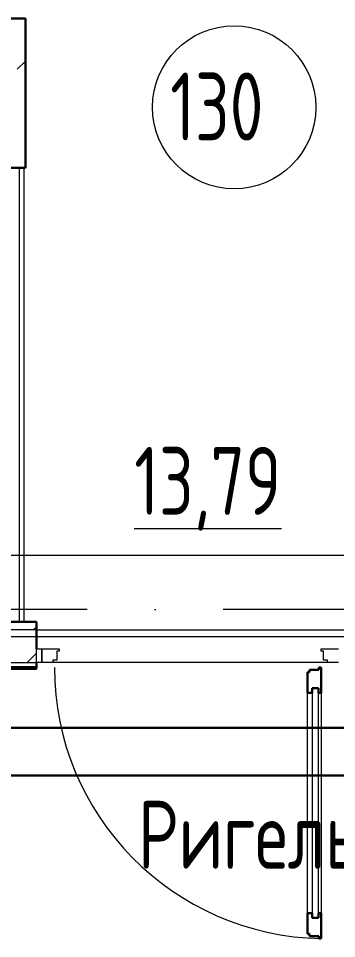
# Model space of a CAD drawing. Header units: millimetres. Extents: x -325553 to 627452, y -28539 to 738858.
# Drawn here: x -12601 to -11432, y 425164 to 428550 of the extents above; entities that cross this region are included whole.
import ezdxf

# ---------------------------------------------------------------- set-up
doc = ezdxf.new("R2010")
doc.units = ezdxf.units.MM
doc.linetypes.add('ADSK_Линия сетки', pattern=[25, 20, -2.5, 0, -2.5])
doc.linetypes.add('ADSK_Сверху', pattern=[450, 300, -150])
for name, color, linetype, lineweight in [('RC-Линии_связи-Адресные', 5, 'Continuous', 30), ('Аннотация', 7, 'Continuous', 18), ('Двери', 252, 'Continuous', 9), ('Линии', 7, 'Continuous', 9), ('Марки помещений', 252, 'Continuous', 20), ('Ограждение', 252, 'Continuous', 9), ('Оси', 252, 'Continuous', 9), ('Сантехника', 252, 'Continuous', 9), ('Стены наружные', 7, 'Continuous', 18), ('Стены штриховка', 7, 'Continuous', 9)]:
    doc.layers.add(name, color=color, linetype=linetype, lineweight=lineweight)
doc.layers.add('Двери открывание', color=7, linetype='Continuous', lineweight=9, true_color=0xc0c0c0)
doc.styles.add('GOST Common_3', font='', dxfattribs={"height": 3.5})
doc.styles.get('GOST Common_3').set_extended_font_data('GOST 2.304 type A')

# ---------------------------------------------------------------- blocks, each defined once
blk = doc.blocks.new('1 этаж')
at = {"layer": 'Ограждение', "true_color": 0x636466}
h = blk.add_hatch(dxfattribs=at)
h.set_pattern_fill('FP_30', color=251, style=0, pattern_type=2)
h.set_pattern_definition([(0, (-32129.8, 96), (0, 600), []), (90, (-32129.8, 96), (-600, 4e-14), [])])
h.paths.add_polyline_path([(-13668.7, -11763.7), (-13275.8, -11763.7), (-13275.8, -11758.7), (-13950.7, -11758.7), (-13950.7, -11763.7)])
at = {"layer": 'Двери', "color": 251, "true_color": 0x636466}
for p, q in [((-13275.8, -11688.7), (-13255.8, -11688.7)), ((-13275.8, -11738.7), (-13275.8, -11688.7)), ((-13255.8, -11688.7), (-13255.8, -11738.7)), ((-13255.8, -11688.7), (-13191.8, -11688.7)), ((-13255.8, -11738.7), (-13255.8, -11688.7)), ((-13200.8, -11696.7), (-13200.8, -11730.7)), ((-13191.8, -11696.7), (-13200.8, -11696.7)), ((-13191.8, -11688.7), (-13191.8, -11696.7)), ((-12229.8, -11688.7), (-12165.8, -11688.7)), ((-12229.8, -11696.7), (-12229.8, -11688.7)), ((-12220.8, -11696.7), (-12229.8, -11696.7)), ((-12220.8, -11730.7), (-12220.8, -11696.7)), ((-13255.8, -11738.7), (-13275.8, -11738.7)), ((-13214.8, -11738.7), (-13255.8, -11738.7)), ((-13214.8, -11730.7), (-13214.8, -11738.7)), ((-13200.8, -11730.7), (-13214.8, -11730.7)), ((-12206.8, -11730.7), (-12220.8, -11730.7)), ((-12206.8, -11738.7), (-12206.8, -11730.7)), ((-12165.8, -11738.7), (-12206.8, -11738.7)), ((-12279.8, -12660.7), (-12279.8, -11850.7)), ((-12262.8, -11832.7), (-12262.8, -12678.7)), ((-12238.8, -11832.7), (-12262.8, -11832.7)), ((-12238.8, -12678.7), (-12238.8, -11832.7)), ((-12229.8, -11850.7), (-12229.8, -12660.7)), ((-12262.8, -12678.7), (-12238.8, -12678.7))]:
    blk.add_line(p, q, dxfattribs=at)
at = {"layer": 'Двери', "color": 251, "lineweight": 30, "true_color": 0x636466}
for p, q in [((-12279.8, -11774.7), (-12271.8, -11774.7)), ((-12279.8, -11850.7), (-12279.8, -11774.7)), ((-12271.8, -11774.7), (-12271.8, -11765.7)), ((-12271.8, -11765.7), (-12237.8, -11765.7)), ((-12237.8, -11756.7), (-12229.8, -11756.7)), ((-12237.8, -11765.7), (-12237.8, -11756.7)), ((-12229.8, -11756.7), (-12229.8, -11850.7)), ((-12279.8, -11850.7), (-12262.8, -11850.7)), ((-12262.8, -11850.7), (-12262.8, -11832.7)), ((-12262.8, -11832.7), (-12238.8, -11832.7)), ((-12238.8, -11832.7), (-12238.8, -11850.7)), ((-12238.8, -11850.7), (-12229.8, -11850.7)), ((-12279.8, -12736.7), (-12279.8, -12660.7)), ((-12279.8, -12660.7), (-12262.8, -12660.7)), ((-12262.8, -12660.7), (-12262.8, -12678.7)), ((-12238.8, -12660.7), (-12229.8, -12660.7)), ((-12238.8, -12678.7), (-12238.8, -12660.7)), ((-12229.8, -12660.7), (-12229.8, -12754.7)), ((-12262.8, -12678.7), (-12238.8, -12678.7)), ((-12271.8, -12736.7), (-12279.8, -12736.7)), ((-12271.8, -12745.7), (-12271.8, -12736.7)), ((-12237.8, -12745.7), (-12271.8, -12745.7)), ((-12237.8, -12754.7), (-12237.8, -12745.7)), ((-12229.8, -12754.7), (-12237.8, -12754.7))]:
    blk.add_line(p, q, dxfattribs=at)
at = {"layer": 'Двери открывание', "color": 251, "true_color": 0x636466}
blk.add_arc((-12211.8, -11756.7), 998, 180, 268.9666, dxfattribs=at)
at = {"layer": 'Линии', "color": 251, "linetype": 'ADSK_Сверху', "ltscale": 100, "true_color": 0x636466}
for p, q in [((-15070.8, -11343.7), (-4250.8, -11343.7)), ((-15070.8, -11643.7), (-4250.8, -11643.7))]:
    blk.add_line(p, q, dxfattribs=at)
at = {"layer": 'Марки помещений', "color": 251, "true_color": 0x636466}
blk.add_circle((-12549.1, -9695.8), 300, dxfattribs=at)
at = {"layer": 'Ограждение', "color": 251, "true_color": 0x636466}
for p in [(-13950.7, -11763.7), (-13275.8, -11758.7)]:
    blk.add_line(p, (-13275.8, -11763.7), dxfattribs=at)
at = {"layer": 'Оси', "color": 251, "linetype": 'ADSK_Линия сетки', "ltscale": 100, "true_color": 0x636466}
blk.add_line((4411.5, -11543.7), (-72528.1, -11543.7), dxfattribs=at)
at = {"layer": 'Сантехника', "color": 251, "true_color": 0x636466}
for p, q in [((-13337.8, -11588.7), (-13337.8, -9918.7)), ((-13320.8, -11588.7), (-13320.8, -9918.7))]:
    blk.add_line(p, q, dxfattribs=at)
at = {"layer": 'Стены наружные', "color": 251, "lineweight": 30, "true_color": 0x636466}
for p, q in [((-13315.8, -9368.7), (-14600.8, -9368.7)), ((-13315.8, -9918.7), (-13315.8, -9368.7)), ((-13770.8, -9918.7), (-13315.8, -9918.7)), ((-13275.8, -11588.7), (-13770.8, -11588.7)), ((-13275.8, -11688.7), (-13275.8, -11588.7)), ((-13275.8, -11758.7), (-13275.8, -11738.7)), ((-13950.7, -11758.7), (-13275.8, -11758.7))]:
    blk.add_line(p, q, dxfattribs=at)
at = {"layer": 'Стены наружные', "color": 251, "linetype": 'Continuous', "lineweight": 9, "true_color": 0x636466}
for p, q in [((-13345.8, -9555.7), (-13315.8, -9525.7)), ((-13287.5, -11618.7), (-13275.8, -11607)), ((-13309.4, -11738.7), (-13275.8, -11705.1)), ((-13286.1, -11758.7), (-13281.1, -11753.7))]:
    blk.add_line(p, q, dxfattribs=at)
at = {"layer": 'Стены наружные', "color": 251, "true_color": 0x636466}
for p, q in [((-13275.8, -11618.7), (-12145.8, -11618.7)), ((-12206.8, -11738.7), (-13214.8, -11738.7))]:
    blk.add_line(p, q, dxfattribs=at)
at = {"layer": 'Стены штриховка', "color": 251, "true_color": 0x636466}
for p, q in [((-13275.8, -11618.7), (-13800.8, -11618.7)), ((-13950.7, -11738.7), (-13275.8, -11738.7)), ((-13950.7, -11753.7), (-13275.8, -11753.7))]:
    blk.add_line(p, q, dxfattribs=at)
at = {"layer": 'Аннотация', "color": 251, "true_color": 0x636466, "style": 'GOST Common_3', "width": 0.9}
blk.add_text('Ригель', height=250, dxfattribs=at).set_placement((-12902.3, -12498))
at = {"layer": 'Марки помещений', "color": 251, "true_color": 0x636466, "style": 'GOST Common_3', "width": 0.9}
for s, p in [('130', (-12784, -9818)), ('%%U13,79', (-12916.2, -11195.5))]:
    blk.add_text(s, height=250, dxfattribs=at).set_placement(p)

msp = doc.modelspace()

# ---------------------------------------------------------------- linework, layer by layer
at = {"layer": 'RC-Линии_связи-Адресные'}
for p, q in [((-7604.1, 425939), (-18418.9, 425939)), ((-7478.7, 425763.8), (-25215.4, 425763.8))]:
    msp.add_line(p, q, dxfattribs=at)

# ---------------------------------------------------------------- block references
msp.add_blockref('1 этаж', (740.6, 437918.3))

doc.saveas('drawing.dxf')
